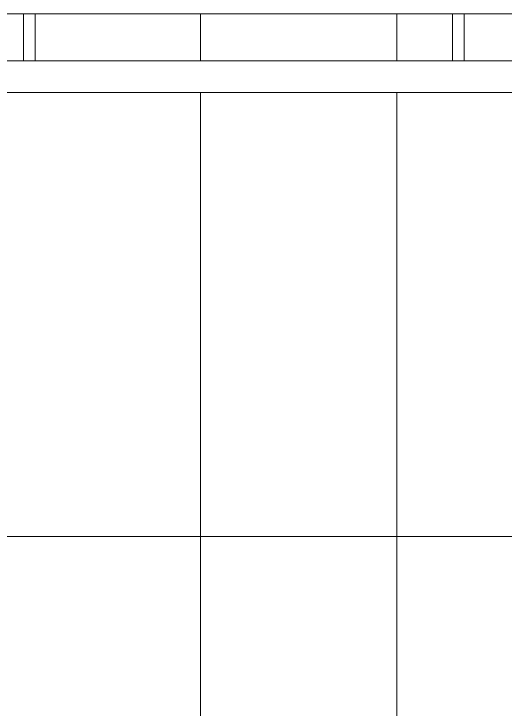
# Model space of a CAD drawing. Header units: millimetres. Extents: x -546 to 1681, y -650 to 1730.
# Drawn here: x 642.84 to 649.1, y 500.7 to 509.56 of the extents above; entities that cross this region are included whole.
import ezdxf

# ---------------------------------------------------------------- set-up
doc = ezdxf.new("R2010")
doc.units = ezdxf.units.MM

msp = doc.modelspace()

# ---------------------------------------------------------------- linework, layer by layer
at = {"color": 7, "lineweight": 0}
for points in [[(642.964, 509.5575), (634.621, 509.5575)], [(642.964, 509.5575), (642.964, 508.9575)], [(643.039, 509.5575), (642.964, 509.5575)], [(643.114, 509.5575), (643.039, 509.5575)], [(648.43, 509.5575), (643.114, 509.5575)], [(643.114, 508.9575), (643.114, 509.5575)], [(645.221, 508.9575), (645.221, 509.5575)], [(645.221, 508.9575), (645.221, 509.5575)], [(647.721, 508.9575), (647.721, 509.5575)], [(647.721, 508.9575), (647.721, 509.5575)], [(648.43, 509.5575), (648.43, 508.9575)], [(648.505, 509.5575), (648.43, 509.5575)], [(648.58, 509.5575), (648.505, 509.5575)], [(661.421, 509.5575), (648.58, 509.5575)], [(648.58, 508.9575), (648.58, 509.5575)], [(661.421, 508.9575), (640.221, 508.9575)], [(661.421, 508.9575), (640.221, 508.9575)], [(661.421, 508.9575), (640.233, 508.9575)], [(661.421, 508.9575), (640.358, 508.9575)], [(640.221, 508.5575), (661.421, 508.5575)], [(661.421, 508.5575), (640.221, 508.5575)], [(640.233, 508.5575), (661.421, 508.5575)], [(661.421, 508.5575), (640.358, 508.5575)], [(645.221, 496.1345), (645.221, 508.5575)], [(645.221, 496.1345), (645.221, 508.5575)], [(647.721, 496.1345), (647.721, 508.5575)], [(647.721, 496.1345), (647.721, 508.5575)], [(645.221, 502.8965), (642.721, 502.8965)], [(647.721, 502.8965), (645.221, 502.8965)], [(650.221, 502.8965), (647.721, 502.8965)]]:
    msp.add_lwpolyline(points, dxfattribs=at)

doc.saveas('drawing.dxf')
